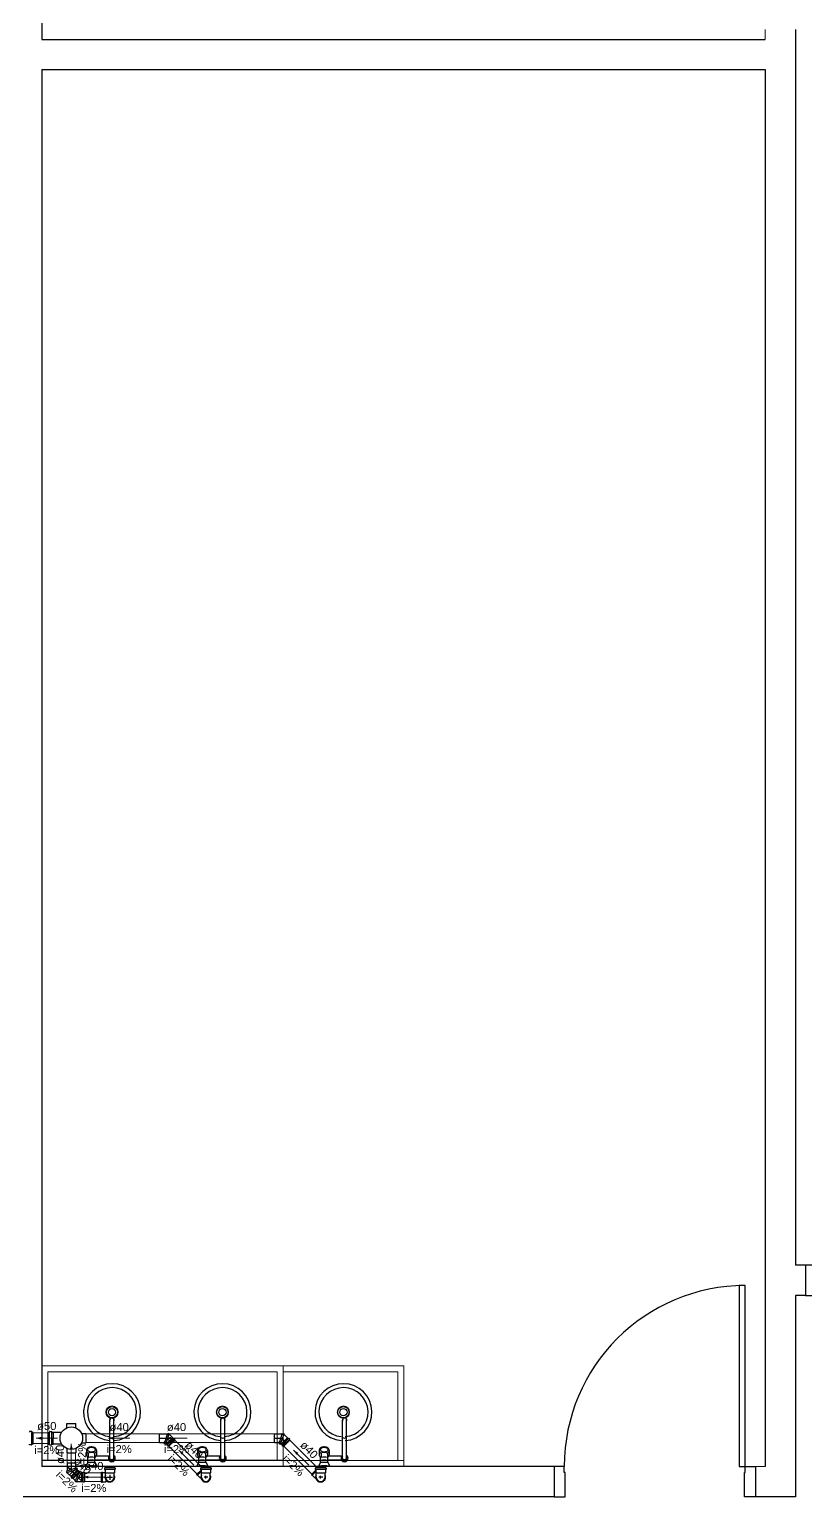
# Model space of a CAD drawing. Header units: millimetres. Extents: x 270 to 744, y -31 to 127.
# Drawn here: x 331.23 to 345.78, y 32.31 to 59.82 of the extents above; entities that cross this region are included whole.
import ezdxf

# ---------------------------------------------------------------- set-up
doc = ezdxf.new("R2010")
doc.units = ezdxf.units.MM
doc.header["$LTSCALE"] = 0.01
doc.header["$MEASUREMENT"] = 0
for name, color, linetype in [('APCOZ', 7, 'Continuous'), ('APCOZ-I', 251, 'Continuous'), ('PAREDES', 8, 'Continuous'), ('PORTAS', 8, 'Continuous'), ('Simbolos', 5, 'Continuous'), ('Simbolos_int', 2, 'Continuous')]:
    doc.layers.add(name, color=color, linetype=linetype)
for name, color, linetype, lineweight in [('at_Entity', 7, 'Continuous', 9), ('TQ-Condutos', 3, 'Continuous', 5), ('TQ-Sentido conduto', 9, 'Continuous', 5), ('TQ-Textos conduto', 7, 'Continuous', 5)]:
    doc.layers.add(name, color=color, linetype=linetype, lineweight=lineweight)
doc.styles.add('Arial', font='arial.ttf')

msp = doc.modelspace()

# ---------------------------------------------------------------- hatches: boundary and pattern name
at = {"layer": 'TQ-Sentido conduto', "linetype": 'Continuous'}
for points in [[(331.359, 33.406), (331.455, 33.38), (331.455, 33.432)], [(332.019, 33.303), (331.993, 33.206), (332.045, 33.206)], [(332.716, 33.406), (332.812, 33.38), (332.812, 33.432)], [(333.791, 33.406), (333.888, 33.38), (333.888, 33.432)], [(334.035, 33.183), (334.085, 33.096), (334.122, 33.133)], [(336.186, 33.183), (336.236, 33.096), (336.273, 33.133)], [(331.939, 32.879), (331.989, 32.793), (332.025, 32.829)], [(332.241, 32.677), (332.338, 32.651), (332.338, 32.703)]]:
    msp.add_hatch(color=256, dxfattribs=at).paths.add_polyline_path(points)

# ---------------------------------------------------------------- linework, layer by layer
for centre, radius in [((332.782, 33.894), 0.105), ((332.782, 33.894), 0.0668), ((334.852, 33.894), 0.105), ((334.852, 33.894), 0.0668), ((337.12, 33.894), 0.105), ((337.12, 33.894), 0.0668)]:
    msp.add_circle(centre, radius)
for centre, radius, start, end in [((332.782, 33.894), 0.534, 273.539, 265.6204), ((334.852, 33.894), 0.534, 273.539, 265.6204), ((337.12, 33.894), 0.534, 273.539, 265.6204), ((332.782, 33.894), 0.46, 274.1108, 264.9123), ((334.852, 33.894), 0.46, 274.1108, 264.9123), ((337.12, 33.894), 0.46, 274.1108, 264.9123)]:
    msp.add_arc(centre, radius, start, end)
at = {"layer": 'APCOZ'}
for p, q in [((332.741, 33.083), (332.741, 33.727)), ((332.817, 33.083), (332.817, 33.727)), ((334.82, 33.083), (334.82, 33.727)), ((334.895, 33.083), (334.895, 33.727)), ((337.104, 33.083), (337.104, 33.727)), ((337.179, 33.083), (337.179, 33.727)), ((332.302, 33.177), (332.302, 33.096)), ((332.33, 32.958), (332.33, 33.049)), ((332.726, 33.068), (332.482, 33.068)), ((332.491, 33.177), (332.491, 33.096)), ((334.381, 33.177), (334.381, 33.096)), ((334.409, 32.958), (334.409, 33.049)), ((334.805, 33.068), (334.561, 33.068)), ((334.569, 33.177), (334.569, 33.096)), ((336.665, 33.177), (336.665, 33.096)), ((336.692, 32.958), (336.692, 33.049)), ((337.088, 33.068), (336.844, 33.068)), ((336.853, 33.177), (336.853, 33.096)), ((332.33, 32.958), (332.29, 32.876)), ((332.463, 32.958), (332.463, 32.992)), ((332.726, 32.992), (332.463, 32.992)), ((332.463, 32.958), (332.503, 32.876)), ((334.409, 32.958), (334.368, 32.876)), ((334.541, 32.958), (334.541, 32.992)), ((334.805, 32.992), (334.541, 32.992)), ((334.541, 32.958), (334.582, 32.876)), ((336.692, 32.958), (336.652, 32.876)), ((336.825, 32.958), (336.825, 32.992)), ((337.088, 32.992), (336.825, 32.992)), ((336.825, 32.958), (336.866, 32.876))]:
    msp.add_line(p, q, dxfattribs=at)
at = {"layer": 'APCOZ', "linetype": 'Continuous'}
for points in [[(332.491, 33.179), (332.489, 33.191), (332.484, 33.202), (332.476, 33.213), (332.465, 33.223), (332.453, 33.231), (332.438, 33.237), (332.422, 33.241), (332.405, 33.243), (332.388, 33.243), (332.371, 33.241), (332.355, 33.237), (332.341, 33.231), (332.328, 33.223), (332.317, 33.213), (332.309, 33.202), (332.304, 33.191), (332.302, 33.179)], [(332.302, 33.096), (332.304, 33.085), (332.307, 33.075), (332.313, 33.065), (332.321, 33.056), (332.33, 33.049)], [(332.482, 33.068), (332.485, 33.073), (332.488, 33.079), (332.489, 33.084), (332.49, 33.09), (332.491, 33.096)], [(334.569, 33.179), (334.567, 33.191), (334.562, 33.202), (334.554, 33.213), (334.544, 33.223), (334.531, 33.231), (334.516, 33.237), (334.5, 33.241), (334.484, 33.243), (334.467, 33.243), (334.45, 33.241), (334.434, 33.237), (334.419, 33.231), (334.406, 33.223), (334.396, 33.213), (334.388, 33.202), (334.383, 33.191), (334.381, 33.179)], [(334.381, 33.096), (334.382, 33.085), (334.386, 33.075), (334.391, 33.065), (334.399, 33.056), (334.409, 33.049)], [(334.561, 33.068), (334.564, 33.073), (334.566, 33.079), (334.568, 33.084), (334.569, 33.09), (334.569, 33.096)], [(336.853, 33.179), (336.851, 33.191), (336.846, 33.202), (336.838, 33.213), (336.828, 33.223), (336.815, 33.231), (336.8, 33.237), (336.784, 33.241), (336.767, 33.243), (336.75, 33.243), (336.733, 33.241), (336.717, 33.237), (336.703, 33.231), (336.69, 33.223), (336.68, 33.213), (336.672, 33.202), (336.667, 33.191), (336.665, 33.179)], [(336.665, 33.096), (336.666, 33.085), (336.669, 33.075), (336.675, 33.065), (336.683, 33.056), (336.692, 33.049)], [(336.844, 33.068), (336.847, 33.073), (336.85, 33.079), (336.852, 33.084), (336.853, 33.09), (336.853, 33.096)]]:
    msp.add_lwpolyline(points, dxfattribs=at)
at = {"layer": 'APCOZ'}
for centre, radius, start, end in [((332.779, 33.746), 0.042, 333.7208, 206.2792), ((334.858, 33.746), 0.042, 333.7208, 206.2792), ((337.141, 33.746), 0.042, 333.7208, 206.2792), ((332.779, 33.03), 0.065, 125.4187, 144.5813), ((332.779, 33.03), 0.065, 35.4187, 54.5813), ((332.779, 33.03), 0.065, 324.5813, 35.4187), ((334.858, 33.03), 0.065, 125.4187, 144.5813), ((334.858, 33.03), 0.065, 35.4187, 54.5813), ((334.858, 33.03), 0.065, 324.5813, 35.4187), ((337.141, 33.03), 0.065, 125.4187, 144.5813), ((337.141, 33.03), 0.065, 35.4187, 54.5813), ((337.141, 33.03), 0.065, 324.5813, 35.4187), ((332.779, 33.03), 0.065, 215.4187, 324.5813), ((334.858, 33.03), 0.065, 215.4187, 324.5813), ((337.141, 33.03), 0.065, 215.4187, 324.5813)]:
    msp.add_arc(centre, radius, start, end, dxfattribs=at)
at = {"layer": 'APCOZ-I'}
for p, q in [((332.741, 33.727), (332.741, 33.746)), ((332.817, 33.727), (332.817, 33.746)), ((334.82, 33.727), (334.82, 33.746)), ((334.895, 33.727), (334.895, 33.746)), ((337.104, 33.727), (337.104, 33.746)), ((337.179, 33.727), (337.179, 33.746)), ((332.338, 33.125), (332.338, 33.045)), ((332.456, 33.125), (332.456, 33.045)), ((332.463, 32.992), (332.463, 33.049)), ((332.741, 33.016), (332.741, 33.083)), ((332.817, 33.016), (332.817, 33.083)), ((334.416, 33.125), (334.416, 33.045)), ((334.534, 33.125), (334.534, 33.045)), ((334.541, 32.992), (334.541, 33.049)), ((334.82, 33.016), (334.82, 33.083)), ((334.895, 33.016), (334.895, 33.083)), ((336.7, 33.125), (336.7, 33.045)), ((336.818, 33.125), (336.818, 33.045)), ((336.825, 32.992), (336.825, 33.049)), ((337.104, 33.016), (337.104, 33.083)), ((337.179, 33.016), (337.179, 33.083)), ((332.33, 32.958), (332.463, 32.958)), ((334.409, 32.958), (334.541, 32.958)), ((336.692, 32.958), (336.825, 32.958))]:
    msp.add_line(p, q, dxfattribs=at)
at = {"layer": 'APCOZ-I', "linetype": 'Continuous'}
for points in [[(332.302, 33.179), (332.303, 33.167), (332.307, 33.156), (332.314, 33.146), (332.323, 33.136), (332.334, 33.128)], [(332.323, 33.191), (332.325, 33.183), (332.329, 33.175), (332.336, 33.168), (332.346, 33.162), (332.358, 33.157), (332.371, 33.153), (332.385, 33.151), (332.4, 33.151), (332.415, 33.152), (332.429, 33.155), (332.441, 33.159), (332.452, 33.165), (332.461, 33.171), (332.467, 33.179), (332.47, 33.187), (332.47, 33.195), (332.467, 33.203), (332.461, 33.21), (332.452, 33.217), (332.441, 33.223), (332.429, 33.227), (332.415, 33.23), (332.4, 33.231), (332.385, 33.231), (332.371, 33.229), (332.358, 33.225), (332.346, 33.22), (332.336, 33.214), (332.329, 33.207), (332.325, 33.199), (332.323, 33.191)], [(332.33, 33.049), (332.331, 33.048), (332.332, 33.047), (332.333, 33.047), (332.334, 33.046), (332.335, 33.046)], [(332.458, 33.046), (332.459, 33.046), (332.46, 33.047), (332.461, 33.047), (332.462, 33.048), (332.463, 33.049)], [(332.459, 33.128), (332.47, 33.136), (332.479, 33.145), (332.485, 33.155), (332.489, 33.166), (332.491, 33.177)], [(332.463, 33.049), (332.467, 33.052), (332.472, 33.056), (332.476, 33.059), (332.479, 33.064), (332.482, 33.068)], [(334.381, 33.179), (334.382, 33.167), (334.386, 33.156), (334.392, 33.146), (334.401, 33.136), (334.412, 33.128)], [(334.402, 33.191), (334.403, 33.183), (334.408, 33.175), (334.415, 33.168), (334.425, 33.162), (334.436, 33.157), (334.45, 33.153), (334.464, 33.151), (334.479, 33.151), (334.494, 33.152), (334.507, 33.155), (334.52, 33.159), (334.531, 33.165), (334.539, 33.171), (334.545, 33.179), (334.548, 33.187), (334.548, 33.195), (334.545, 33.203), (334.539, 33.21), (334.531, 33.217), (334.52, 33.223), (334.507, 33.227), (334.494, 33.23), (334.479, 33.231), (334.464, 33.231), (334.45, 33.229), (334.436, 33.225), (334.425, 33.22), (334.415, 33.214), (334.408, 33.207), (334.403, 33.199), (334.402, 33.191)], [(334.409, 33.049), (334.41, 33.048), (334.411, 33.047), (334.411, 33.047), (334.412, 33.046), (334.413, 33.046)], [(334.537, 33.046), (334.538, 33.046), (334.539, 33.047), (334.54, 33.047), (334.541, 33.048), (334.541, 33.049)], [(334.538, 33.128), (334.549, 33.136), (334.558, 33.145), (334.564, 33.155), (334.568, 33.166), (334.569, 33.177)], [(334.541, 33.049), (334.546, 33.052), (334.55, 33.056), (334.554, 33.059), (334.557, 33.064), (334.561, 33.068)], [(336.665, 33.179), (336.666, 33.167), (336.669, 33.156), (336.676, 33.146), (336.685, 33.136), (336.696, 33.128)], [(336.685, 33.191), (336.687, 33.183), (336.691, 33.175), (336.699, 33.168), (336.708, 33.162), (336.72, 33.157), (336.733, 33.153), (336.748, 33.151), (336.762, 33.151), (336.777, 33.152), (336.791, 33.155), (336.804, 33.159), (336.814, 33.165), (336.823, 33.171), (336.829, 33.179), (336.832, 33.187), (336.832, 33.195), (336.829, 33.203), (336.823, 33.21), (336.814, 33.217), (336.804, 33.223), (336.791, 33.227), (336.777, 33.23), (336.762, 33.231), (336.748, 33.231), (336.733, 33.229), (336.72, 33.225), (336.708, 33.22), (336.699, 33.214), (336.691, 33.207), (336.687, 33.199), (336.685, 33.191)], [(336.692, 33.049), (336.693, 33.048), (336.694, 33.047), (336.695, 33.047), (336.696, 33.046), (336.697, 33.046)], [(336.821, 33.128), (336.832, 33.136), (336.841, 33.145), (336.848, 33.155), (336.852, 33.166), (336.853, 33.177)], [(336.821, 33.046), (336.822, 33.046), (336.822, 33.047), (336.823, 33.047), (336.824, 33.048), (336.825, 33.049)], [(336.825, 33.049), (336.83, 33.052), (336.834, 33.056), (336.838, 33.059), (336.841, 33.064), (336.844, 33.068)]]:
    msp.add_lwpolyline(points, dxfattribs=at)
at = {"layer": 'APCOZ-I'}
for centre, radius, start, end in [((332.779, 33.746), 0.0377, 0, 180), ((334.858, 33.746), 0.0377, 0, 180), ((337.141, 33.746), 0.0377, 0, 180), ((332.779, 33.496), 0.0877, 244.5555, 295.4445), ((334.858, 33.496), 0.0877, 244.5555, 295.4445), ((337.141, 33.496), 0.0877, 244.5555, 295.4445), ((332.338, 33.134), 0.00754, 237.8441, 296.0251), ((332.339, 33.052), 0.00754, 238.4325, 285.6861), ((332.397, 33.014), 0.126, 63.9749, 116.0251), ((332.397, 32.846), 0.207, 74.3139, 105.6861), ((332.455, 33.134), 0.00754, 243.9749, 302.1559), ((332.455, 33.052), 0.00754, 254.314, 301.5675), ((332.779, 33.03), 0.065, 144.5813, 215.4187), ((332.779, 33.03), 0.0477, 142.2518, 37.7482), ((332.779, 33.096), 0.0877, 244.5555, 295.4445), ((334.416, 33.134), 0.00754, 237.8441, 296.0251), ((334.417, 33.052), 0.00754, 238.4325, 285.6861), ((334.475, 32.846), 0.207, 74.3139, 105.6861), ((334.475, 33.014), 0.126, 63.9749, 116.0251), ((334.534, 33.134), 0.00754, 243.9749, 302.1559), ((334.533, 33.052), 0.00754, 254.314, 301.5675), ((334.858, 33.03), 0.065, 144.5813, 215.4187), ((334.858, 33.03), 0.0477, 142.2518, 37.7482), ((334.858, 33.096), 0.0877, 244.5555, 295.4445), ((336.7, 33.134), 0.00754, 237.8441, 296.0251), ((336.701, 33.052), 0.00754, 238.4325, 285.6861), ((336.759, 33.014), 0.126, 63.9749, 116.0251), ((336.759, 32.846), 0.207, 74.3139, 105.6861), ((336.817, 33.134), 0.00754, 243.9749, 302.1559), ((336.817, 33.052), 0.00754, 254.314, 301.5675), ((337.141, 33.03), 0.065, 144.5813, 215.4187), ((337.141, 33.03), 0.0477, 142.2518, 37.7482), ((337.141, 33.096), 0.0877, 244.5555, 295.4445), ((332.397, 31.839), 1.05, 84.3752, 95.6248), ((332.397, 32.69), 0.307, 77.5382, 102.4618), ((334.475, 31.839), 1.05, 84.3752, 95.6248), ((334.475, 32.69), 0.307, 77.5382, 102.4618), ((336.759, 31.839), 1.05, 84.3752, 95.6248), ((336.759, 32.69), 0.307, 77.5382, 102.4618)]:
    msp.add_arc(centre, radius, start, end, dxfattribs=at)
at = {"layer": 'at_Entity'}
for p, q in [((345.024, 59.816), (345.024, 59.624)), ((338.251, 34.765), (335.99, 34.765)), ((338.251, 34.765), (338.251, 32.877)), ((338.138, 34.652), (335.99, 34.652)), ((338.138, 34.652), (338.138, 32.99)), ((338.251, 32.99), (335.99, 32.99)), ((345.024, 32.877), (344.841, 32.877))]:
    msp.add_line(p, q, dxfattribs=at)
at = {"layer": 'at_Entity', "color": 3}
for p, q in [((335.99, 34.765), (331.467, 34.765)), ((335.99, 34.765), (335.99, 32.877)), ((335.877, 34.652), (331.58, 34.652)), ((331.58, 34.652), (331.58, 32.99)), ((335.877, 34.652), (335.877, 32.99))]:
    msp.add_line(p, q, dxfattribs=at)
at = {"layer": 'at_Entity'}
for centre, radius, start, end in [((332.782, 33.894), 0.116, 90, 180), ((332.782, 33.894), 0.116, 180, 270), ((332.782, 33.894), 0.0678, 90, 180), ((332.782, 33.894), 0.0678, 180, 270), ((332.782, 33.894), 0.116, 360, 90), ((332.782, 33.894), 0.0678, 360, 90), ((332.782, 33.894), 0.0678, 270, 0), ((332.782, 33.894), 0.116, 270, 0), ((334.852, 33.894), 0.116, 90, 180), ((334.852, 33.894), 0.116, 90, 180), ((334.852, 33.894), 0.116, 180, 270), ((334.852, 33.894), 0.116, 180, 270), ((334.852, 33.894), 0.0678, 90, 180), ((334.852, 33.894), 0.0678, 90, 180), ((334.852, 33.894), 0.0678, 180, 270), ((334.852, 33.894), 0.0678, 180, 270), ((334.852, 33.894), 0.116, 360, 90), ((334.852, 33.894), 0.116, 360, 90), ((334.852, 33.894), 0.0678, 360, 90), ((334.852, 33.894), 0.0678, 360, 90), ((334.852, 33.894), 0.0678, 270, 0), ((334.852, 33.894), 0.116, 270, 0), ((334.852, 33.894), 0.0678, 270, 0), ((334.852, 33.894), 0.116, 270, 0), ((337.12, 33.894), 0.116, 90, 180), ((337.12, 33.894), 0.116, 180, 270), ((337.12, 33.894), 0.0678, 90, 180), ((337.12, 33.894), 0.0678, 180, 270), ((337.12, 33.894), 0.116, 360, 90), ((337.12, 33.894), 0.0678, 360, 90), ((337.12, 33.894), 0.0678, 270, 0), ((337.12, 33.894), 0.116, 270, 0)]:
    msp.add_arc(centre, radius, start, end, dxfattribs=at)
at = {"layer": 'PAREDES'}
for p, q in [((331.467, 73.19), (331.467, 59.624)), ((345.591, 59.816), (345.591, 36.649)), ((331.467, 59.624), (345.024, 59.624)), ((331.467, 59.066), (331.467, 58.875)), ((331.467, 59.066), (331.467, 32.877)), ((331.467, 59.066), (345.024, 59.066)), ((345.024, 59.066), (345.024, 32.877)), ((345.782, 36.649), (345.591, 36.649)), ((345.591, 36.083), (345.591, 32.31)), ((345.782, 36.083), (345.591, 36.083)), ((341.069, 32.877), (331.467, 32.877)), ((341.069, 32.31), (330.71, 32.31)), ((345.591, 32.31), (344.841, 32.31))]:
    msp.add_line(p, q, dxfattribs=at)
at = {"layer": 'PAREDES', "color": 3}
msp.add_line((335.99, 32.99), (331.467, 32.99), dxfattribs=at)
at = {"layer": 'PORTAS'}
for points in [[(345.782, 36.649), (345.782, 36.083), (345.99, 36.083), (345.99, 36.537), (345.966, 36.537), (345.966, 36.649), (345.782, 36.649)], [(344.538, 32.877), (344.65, 32.877), (344.65, 36.268), (344.538, 36.268), (344.538, 32.877)], [(341.067, 32.877), (341.067, 32.31), (341.274, 32.31), (341.274, 32.765), (341.258, 32.765), (341.258, 32.877), (341.067, 32.877)], [(344.841, 32.877), (344.841, 32.31), (344.634, 32.31), (344.634, 32.765), (344.65, 32.765), (344.65, 32.877), (344.841, 32.877)]]:
    msp.add_lwpolyline(points, dxfattribs=at)
msp.add_arc((344.65, 32.877), 3.391, 90, 180, dxfattribs=at)
at = {"layer": 'Simbolos'}
for p, q in [((331.932, 33.681), (332.106, 33.681)), ((331.932, 33.602), (331.932, 33.681)), ((332.106, 33.602), (332.106, 33.681)), ((331.234, 33.529), (331.233, 33.519)), ((331.234, 33.282), (331.233, 33.293)), ((331.273, 33.533), (331.238, 33.533)), ((331.276, 33.53), (331.28, 33.518)), ((331.276, 33.282), (331.28, 33.293)), ((331.301, 33.515), (331.283, 33.515)), ((331.301, 33.296), (331.283, 33.296)), ((331.301, 33.296), (331.301, 33.515)), ((331.588, 33.515), (331.588, 33.296)), ((331.588, 33.515), (331.605, 33.515)), ((331.588, 33.296), (331.605, 33.296)), ((331.612, 33.53), (331.609, 33.518)), ((331.612, 33.282), (331.609, 33.293)), ((331.616, 33.533), (331.651, 33.533)), ((331.655, 33.529), (331.656, 33.519)), ((331.655, 33.282), (331.656, 33.293)), ((331.66, 33.515), (331.678, 33.515)), ((331.66, 33.296), (331.678, 33.296)), ((331.678, 33.515), (331.679, 33.514)), ((331.678, 33.296), (331.679, 33.297)), ((331.838, 33.514), (331.679, 33.514)), ((331.838, 33.297), (331.679, 33.297)), ((332.215, 33.493), (332.294, 33.493)), ((332.215, 33.319), (332.294, 33.319)), ((332.294, 33.493), (332.294, 33.319)), ((333.675, 33.326), (333.675, 33.486)), ((333.675, 33.486), (333.822, 33.486)), ((333.675, 33.326), (333.769, 33.326)), ((333.769, 33.326), (333.761, 33.3)), ((333.79, 33.29), (333.761, 33.3)), ((333.769, 33.326), (333.827, 33.501)), ((333.798, 33.316), (333.79, 33.29)), ((333.798, 33.316), (333.856, 33.491)), ((333.806, 33.298), (333.92, 33.412)), ((333.806, 33.298), (333.82, 33.284)), ((333.809, 33.295), (333.924, 33.409)), ((333.944, 33.407), (333.811, 33.275)), ((333.827, 33.501), (333.856, 33.491)), ((333.828, 33.258), (333.961, 33.39)), ((333.963, 33.37), (333.849, 33.255)), ((333.852, 33.48), (333.935, 33.398)), ((333.961, 33.39), (333.944, 33.407)), ((333.952, 33.381), (333.963, 33.37)), ((335.826, 33.326), (335.826, 33.486)), ((335.826, 33.486), (335.973, 33.486)), ((335.826, 33.326), (335.92, 33.326)), ((335.92, 33.326), (335.912, 33.3)), ((335.941, 33.29), (335.912, 33.3)), ((335.92, 33.326), (335.978, 33.501)), ((335.949, 33.316), (335.941, 33.29)), ((335.949, 33.316), (336.007, 33.491)), ((335.957, 33.298), (336.071, 33.412)), ((335.957, 33.298), (335.971, 33.284)), ((335.96, 33.295), (336.075, 33.409)), ((336.095, 33.407), (335.962, 33.275)), ((335.978, 33.501), (336.007, 33.491)), ((335.979, 33.258), (336.112, 33.39)), ((336.114, 33.37), (336, 33.255)), ((336.003, 33.48), (336.086, 33.398)), ((336.112, 33.39), (336.095, 33.407)), ((336.103, 33.381), (336.114, 33.37)), ((331.273, 33.279), (331.238, 33.279)), ((331.616, 33.279), (331.651, 33.279)), ((331.932, 33.21), (331.932, 33.131)), ((331.932, 33.131), (332.106, 33.131)), ((332.106, 33.21), (332.106, 33.131)), ((333.811, 33.275), (333.828, 33.258)), ((333.837, 33.267), (333.849, 33.255)), ((335.962, 33.275), (335.979, 33.258)), ((335.988, 33.267), (336, 33.255)), ((332.099, 32.842), (331.924, 32.785)), ((331.924, 32.785), (331.933, 32.756)), ((332.108, 32.813), (331.933, 32.756)), ((332.099, 32.937), (331.939, 32.937)), ((331.939, 32.937), (331.939, 32.79)), ((331.944, 32.76), (332.027, 32.677)), ((332.101, 32.831), (331.988, 32.717)), ((332.127, 32.806), (332.012, 32.691)), ((332.13, 32.802), (332.016, 32.688)), ((332.018, 32.668), (332.15, 32.8)), ((332.167, 32.783), (332.035, 32.651)), ((332.055, 32.649), (332.169, 32.763)), ((332.168, 32.764), (332.084, 32.599)), ((332.099, 32.937), (332.099, 32.842)), ((332.099, 32.842), (332.125, 32.851)), ((332.101, 32.831), (332.168, 32.764)), ((332.108, 32.813), (332.134, 32.822)), ((332.195, 32.75), (332.111, 32.586)), ((332.134, 32.822), (332.125, 32.851)), ((332.127, 32.806), (332.141, 32.791)), ((332.15, 32.8), (332.167, 32.783)), ((332.158, 32.774), (332.169, 32.763)), ((332.168, 32.764), (332.18, 32.788)), ((332.207, 32.775), (332.18, 32.788)), ((332.195, 32.75), (332.207, 32.775)), ((332.213, 32.757), (332.213, 32.596)), ((332.213, 32.757), (332.233, 32.757)), ((332.218, 32.757), (332.218, 32.596)), ((332.233, 32.583), (332.233, 32.77)), ((332.233, 32.77), (332.257, 32.77)), ((332.257, 32.77), (332.257, 32.583)), ((332.257, 32.757), (332.274, 32.757)), ((332.274, 32.596), (332.274, 32.757)), ((332.585, 32.585), (332.585, 32.768)), ((332.585, 32.768), (332.601, 32.768)), ((332.601, 32.768), (332.605, 32.764)), ((332.605, 32.764), (332.653, 32.764)), ((332.641, 32.843), (332.641, 32.824)), ((332.644, 32.847), (332.65, 32.848)), ((332.645, 32.82), (332.65, 32.819)), ((332.653, 32.865), (332.83, 32.865)), ((332.653, 32.865), (332.653, 32.852)), ((332.653, 32.815), (332.653, 32.759)), ((332.653, 32.759), (332.659, 32.753)), ((332.659, 32.716), (332.659, 32.753)), ((332.83, 32.759), (332.824, 32.753)), ((332.824, 32.716), (332.824, 32.753)), ((332.83, 32.865), (332.83, 32.852)), ((332.83, 32.815), (332.83, 32.759)), ((332.839, 32.847), (332.833, 32.848)), ((332.838, 32.82), (332.833, 32.819)), ((332.842, 32.843), (332.842, 32.824)), ((334.367, 32.723), (334.453, 32.809)), ((334.441, 32.843), (334.441, 32.824)), ((334.444, 32.847), (334.45, 32.848)), ((334.445, 32.82), (334.45, 32.819)), ((334.453, 32.865), (334.63, 32.865)), ((334.453, 32.865), (334.453, 32.852)), ((334.453, 32.815), (334.453, 32.759)), ((334.453, 32.759), (334.459, 32.753)), ((334.459, 32.716), (334.459, 32.753)), ((334.63, 32.759), (334.624, 32.753)), ((334.624, 32.716), (334.624, 32.753)), ((334.63, 32.865), (334.63, 32.852)), ((334.63, 32.815), (334.63, 32.759)), ((334.639, 32.847), (334.633, 32.848)), ((334.638, 32.82), (334.633, 32.819)), ((334.642, 32.843), (334.642, 32.824)), ((336.518, 32.723), (336.604, 32.809)), ((336.592, 32.843), (336.592, 32.824)), ((336.595, 32.847), (336.601, 32.848)), ((336.596, 32.82), (336.601, 32.819)), ((336.604, 32.865), (336.781, 32.865)), ((336.604, 32.865), (336.604, 32.852)), ((336.604, 32.815), (336.604, 32.759)), ((336.604, 32.759), (336.61, 32.753)), ((336.61, 32.716), (336.61, 32.753)), ((336.781, 32.759), (336.775, 32.753)), ((336.775, 32.716), (336.775, 32.753)), ((336.781, 32.865), (336.781, 32.852)), ((336.781, 32.815), (336.781, 32.759)), ((336.79, 32.847), (336.784, 32.848)), ((336.789, 32.82), (336.784, 32.819)), ((336.793, 32.843), (336.793, 32.824)), ((331.988, 32.717), (332.092, 32.613)), ((332.035, 32.651), (332.018, 32.668)), ((332.044, 32.66), (332.055, 32.649)), ((332.084, 32.599), (332.111, 32.586)), ((332.117, 32.596), (332.233, 32.596)), ((332.257, 32.583), (332.233, 32.583)), ((332.257, 32.596), (332.274, 32.596)), ((332.585, 32.585), (332.601, 32.585)), ((332.601, 32.585), (332.605, 32.589)), ((332.605, 32.589), (332.665, 32.589)), ((332.659, 32.677), (332.659, 32.716)), ((332.665, 32.589), (332.67, 32.594)), ((332.702, 32.594), (332.67, 32.594)), ((332.824, 32.677), (332.824, 32.716)), ((334.367, 32.723), (334.378, 32.711)), ((334.378, 32.711), (334.384, 32.711)), ((334.384, 32.711), (334.426, 32.669)), ((334.426, 32.669), (334.433, 32.669)), ((334.456, 32.646), (334.433, 32.669)), ((334.459, 32.677), (334.459, 32.716)), ((334.624, 32.677), (334.624, 32.716)), ((336.518, 32.723), (336.529, 32.711)), ((336.529, 32.711), (336.535, 32.711)), ((336.535, 32.711), (336.577, 32.669)), ((336.577, 32.669), (336.584, 32.669)), ((336.607, 32.646), (336.584, 32.669)), ((336.61, 32.677), (336.61, 32.716)), ((336.775, 32.677), (336.775, 32.716))]:
    msp.add_line(p, q, dxfattribs=at)
msp.add_circle((332.019, 33.406), 0.211, dxfattribs=at)
for centre, radius, start, end in [((331.926, 33.602), 0.006, 295.41, 0), ((332.112, 33.602), 0.006, 180, 244.5897), ((331.238, 33.529), 0.004, 90, 175), ((331.238, 33.283), 0.004, 185, 270), ((331.273, 33.529), 0.004, 15, 90), ((331.273, 33.283), 0.004, 270, 345), ((331.283, 33.519), 0.004, 195, 270), ((331.283, 33.292), 0.004, 90, 165), ((331.605, 33.519), 0.004, 270, 345), ((331.605, 33.292), 0.004, 15, 90), ((331.616, 33.529), 0.004, 90, 165), ((331.616, 33.283), 0.004, 195, 270), ((331.651, 33.529), 0.004, 5, 90), ((331.651, 33.283), 0.004, 270, 355), ((331.66, 33.519), 0.004, 185, 270), ((331.66, 33.292), 0.004, 90, 175), ((332.215, 33.499), 0.006, 205.4103, 270), ((332.215, 33.313), 0.006, 90, 154.59), ((331.926, 33.21), 0.006, 0, 64.59), ((332.112, 33.21), 0.006, 115.41, 180), ((332.645, 32.843), 0.004, 105, 180), ((332.645, 32.824), 0.004, 180, 265), ((332.649, 32.852), 0.004, 285, 0), ((332.649, 32.815), 0.004, 0, 85), ((332.834, 32.852), 0.004, 180, 255), ((332.834, 32.815), 0.004, 95, 180), ((332.838, 32.824), 0.004, 275, 0), ((332.838, 32.843), 0.004, 0, 75), ((334.445, 32.843), 0.004, 105, 180), ((334.445, 32.824), 0.004, 180, 265), ((334.449, 32.852), 0.004, 285, 0), ((334.449, 32.815), 0.004, 0, 85), ((334.634, 32.852), 0.004, 180, 255), ((334.634, 32.815), 0.004, 95, 180), ((334.638, 32.824), 0.004, 275, 0), ((334.638, 32.843), 0.004, 0, 75), ((336.596, 32.843), 0.004, 105, 180), ((336.596, 32.824), 0.004, 180, 265), ((336.6, 32.852), 0.004, 285, 0), ((336.6, 32.815), 0.004, 0, 85), ((336.785, 32.852), 0.004, 180, 255), ((336.785, 32.815), 0.004, 95, 180), ((336.789, 32.824), 0.004, 275, 0), ((336.789, 32.843), 0.004, 0, 75), ((332.741, 32.677), 0.0823, 180, 0), ((332.741, 32.677), 0.0912, 334.623, 25.377), ((334.541, 32.677), 0.0823, 180, 0), ((336.692, 32.677), 0.0823, 180, 0)]:
    msp.add_arc(centre, radius, start, end, dxfattribs=at)
at = {"layer": 'Simbolos_int'}
for p, q in [((331.28, 33.296), (331.28, 33.515)), ((331.608, 33.296), (331.608, 33.515)), ((331.656, 33.296), (331.656, 33.515)), ((331.679, 33.514), (331.679, 33.406)), ((331.679, 33.297), (331.679, 33.406)), ((333.675, 33.406), (333.812, 33.406)), ((333.769, 33.326), (333.778, 33.326)), ((333.778, 33.326), (333.796, 33.308)), ((333.812, 33.406), (333.906, 33.312)), ((335.826, 33.406), (335.963, 33.406)), ((335.92, 33.326), (335.929, 33.326)), ((335.929, 33.326), (335.947, 33.308)), ((335.963, 33.406), (336.057, 33.312)), ((332.019, 32.937), (332.019, 32.799)), ((332.019, 32.799), (332.112, 32.706)), ((332.044, 32.774), (332.141, 32.677)), ((332.099, 32.842), (332.099, 32.834)), ((332.099, 32.834), (332.116, 32.816)), ((332.168, 32.764), (332.174, 32.757)), ((332.174, 32.757), (332.199, 32.757)), ((332.605, 32.589), (332.605, 32.764)), ((332.83, 32.849), (332.653, 32.849)), ((332.83, 32.819), (332.653, 32.819)), ((332.824, 32.753), (332.659, 32.753)), ((334.384, 32.711), (334.453, 32.781)), ((334.63, 32.849), (334.453, 32.849)), ((334.63, 32.819), (334.453, 32.819)), ((334.624, 32.753), (334.459, 32.753)), ((336.535, 32.711), (336.604, 32.781)), ((336.781, 32.849), (336.604, 32.849)), ((336.781, 32.819), (336.604, 32.819)), ((336.775, 32.753), (336.61, 32.753)), ((332.141, 32.677), (332.274, 32.677)), ((332.67, 32.594), (332.67, 32.62)), ((332.681, 32.677), (332.792, 32.677)), ((332.741, 32.718), (332.741, 32.625)), ((334.433, 32.669), (334.451, 32.687)), ((334.58, 32.677), (334.509, 32.677)), ((334.541, 32.649), (334.541, 32.698)), ((336.584, 32.669), (336.602, 32.687)), ((336.731, 32.677), (336.66, 32.677)), ((336.692, 32.649), (336.692, 32.698))]:
    msp.add_line(p, q, dxfattribs=at)
for points in [[(333.806, 33.298), (333.8, 33.309), (333.794, 33.322), (333.784, 33.33), (333.768, 33.335), (333.758, 33.33), (333.754, 33.326)], [(335.957, 33.298), (335.951, 33.309), (335.945, 33.322), (335.935, 33.33), (335.919, 33.335), (335.909, 33.33), (335.905, 33.326)], [(332.127, 32.806), (332.116, 32.812), (332.103, 32.818), (332.094, 32.827), (332.09, 32.844), (332.095, 32.854), (332.099, 32.858)], [(332.213, 32.757), (332.201, 32.754), (332.188, 32.749), (332.175, 32.75), (332.16, 32.758), (332.157, 32.769), (332.157, 32.775)]]:
    msp.add_lwpolyline(points, dxfattribs=at)
for centre, start, end in [((332.741, 32.677), 154.623, 205.3768), ((332.741, 32.677), 205.3768, 25.377), ((334.541, 32.677), 154.623, 25.377), ((334.541, 32.677), 199.6232, 25.377), ((336.692, 32.677), 154.623, 25.377), ((336.692, 32.677), 199.6232, 25.377)]:
    msp.add_arc(centre, 0.0912, start, end, dxfattribs=at)
at = {"layer": 'TQ-Condutos'}
for p, q in [((331.588, 33.506), (331.301, 33.506)), ((331.588, 33.306), (331.301, 33.306)), ((333.675, 33.486), (332.294, 33.486)), ((335.826, 33.486), (332.294, 33.486)), ((333.675, 33.326), (332.294, 33.326)), ((335.826, 33.326), (332.294, 33.326)), ((334.467, 32.865), (333.962, 33.369)), ((336.618, 32.865), (336.113, 33.369)), ((331.939, 32.937), (331.939, 33.131)), ((332.099, 32.937), (332.099, 33.131)), ((334.375, 32.73), (333.849, 33.256)), ((336.526, 32.73), (336, 33.256)), ((332.101, 32.831), (332.169, 32.762)), ((332.585, 32.757), (332.274, 32.757)), ((331.988, 32.717), (332.056, 32.649)), ((332.585, 32.597), (332.274, 32.597))]:
    msp.add_line(p, q, dxfattribs=at)
at = {"layer": 'TQ-Sentido conduto'}
for points in [[(331.759, 33.406), (331.359, 33.406)], [(332.019, 32.903), (332.019, 33.303)], [(333.116, 33.406), (332.716, 33.406)], [(334.191, 33.406), (333.791, 33.406)], [(334.318, 32.9), (334.035, 33.183)], [(336.469, 32.9), (336.186, 33.183)], [(332.222, 32.597), (331.939, 32.879)], [(332.641, 32.677), (332.241, 32.677)]]:
    msp.add_lwpolyline(points, dxfattribs=at)

# ---------------------------------------------------------------- texts
at = {"layer": 'TQ-Textos conduto', "char_height": 0.15, "attachment_point": 8, "line_spacing_factor": 0.6, "style": 'Arial'}
for s, insert, width in [('ø50', (331.559, 33.556), 0.54), ('ø40', (332.916, 33.536), 0.54), ('ø40', (333.991, 33.536), 0.54), ('i=2%', (332.916, 33.126), 0.72), ('i=2%', (333.991, 33.126), 0.72), ('i=2%', (331.559, 33.106), 0.72), ('ø40', (332.441, 32.807), 0.54), ('i=2%', (332.441, 32.397), 0.72)]:
    msp.add_mtext(s, dxfattribs=dict(at, insert=insert, width=width))
for s, insert, width, rotation in [('i=2%', (332.298, 33.103), 0.72, 90.0002), ('ø40', (334.269, 33.134), 0.54, 314.9999), ('ø40', (336.42, 33.134), 0.54, 314.9999), ('ø40', (331.888, 33.103), 0.54, 90.0002), ('ø40', (332.172, 32.83), 0.54, 314.9999), ('i=2%', (333.979, 32.844), 0.72, 314.9999), ('i=2%', (336.13, 32.844), 0.72, 314.9999), ('i=2%', (331.882, 32.54), 0.72, 314.9999)]:
    msp.add_mtext(s, dxfattribs=dict(at, insert=insert, width=width, rotation=rotation))

doc.saveas('drawing.dxf')
